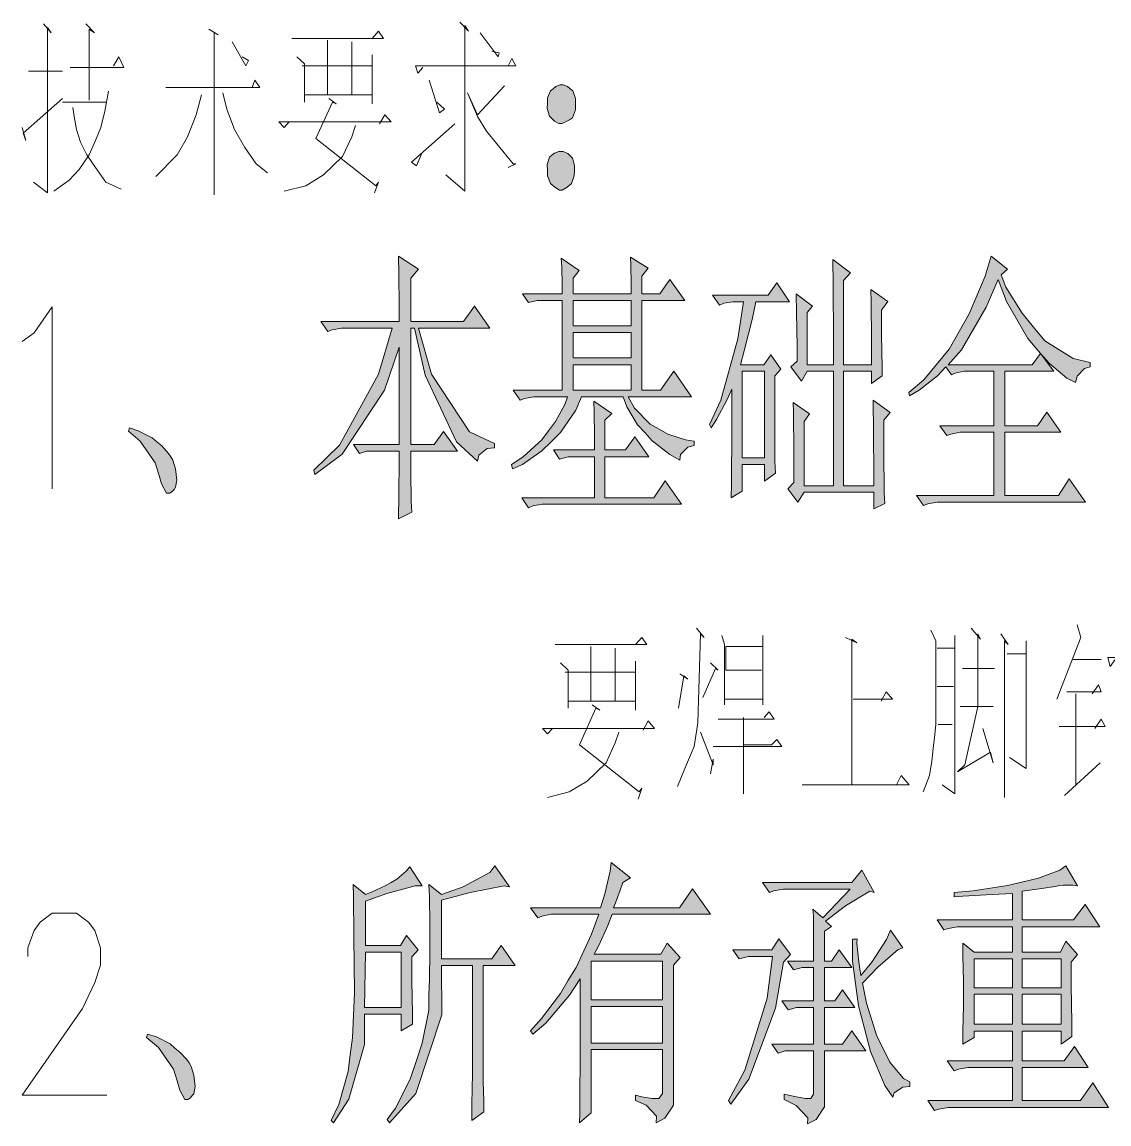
# Model space of a CAD drawing. Header units: millimetres. Extents: x 0 to 414, y 0 to 292.
# Drawn here: x 58.94 to 75.87, y 106.44 to 123.6 of the extents above; entities that cross this region are included whole.
import ezdxf

# ---------------------------------------------------------------- set-up
doc = ezdxf.new("R2010")
doc.units = ezdxf.units.MM

msp = doc.modelspace()

# ---------------------------------------------------------------- hatches: boundary and pattern name
h = msp.add_hatch(color=0)
h.dxf.hatch_style = 2
h.paths.add_polyline_path([(67.479333, 122.558528), (67.518139, 122.526778), (67.560472, 122.406833), (67.560472, 122.318639), (67.560472, 122.226917), (67.514611, 122.106972), (67.465222, 122.075222), (67.415833, 122.047), (67.352333, 122.01525), (67.334694, 122.01525), (67.302944, 122.01525), (67.232389, 122.054056), (67.193583, 122.092861), (67.154778, 122.131667), (67.1195, 122.251611), (67.123028, 122.336278), (67.126556, 122.417417), (67.168889, 122.526778), (67.211222, 122.558528), (67.253556, 122.590278), (67.320583, 122.6185), (67.345278, 122.6185), (67.369972, 122.6185), (67.437, 122.590278)])
h = msp.add_hatch(color=0)
h.dxf.hatch_style = 2
h.paths.add_polyline_path([(67.479333, 121.514306), (67.514611, 121.479028), (67.546361, 121.362611), (67.542833, 121.281472), (67.539306, 121.200333), (67.496972, 121.083917), (67.454639, 121.048639), (67.412306, 121.013361), (67.352333, 120.978083), (67.334694, 120.978083), (67.313528, 120.978083), (67.253556, 121.013361), (67.211222, 121.048639), (67.168889, 121.083917), (67.126556, 121.203861), (67.123028, 121.288528), (67.1195, 121.376722), (67.154778, 121.493139), (67.193583, 121.521361), (67.232389, 121.553111), (67.302944, 121.581333), (67.334694, 121.581333), (67.369972, 121.581333), (67.440528, 121.549583)])
h = msp.add_hatch(color=0)
h.dxf.hatch_style = 2
h.paths.add_polyline_path([(64.995778, 116.914083), (64.995778, 116.603639), (65.002833, 116.130917), (65.009889, 115.965111), (64.80175, 115.862806), (64.808806, 116.240278), (64.815861, 116.769444), (64.815861, 116.914083), (64.307861, 116.914083), (64.1985, 116.882333), (64.10325, 117.019917), (64.815861, 117.019917), (64.815861, 118.536861), (64.586556, 117.863056), (63.926861, 116.87175), (63.5, 116.55425), (63.485889, 116.621278), (63.884528, 117.009333), (64.494833, 118.113528), (64.7065, 118.833194), (63.993889, 118.833194), (63.916278, 118.833194), (63.771639, 118.804972), (63.704611, 118.780278), (63.59525, 118.9355), (64.815861, 118.9355), (64.815861, 119.168333), (64.808806, 119.676333), (64.80175, 119.9515), (65.115722, 119.746889), (64.995778, 119.609306), (64.995778, 118.9355), (65.81775, 118.9355), (65.987083, 119.175389), (66.226972, 118.833194), (65.115722, 118.833194), (65.316806, 118.113528), (65.909472, 117.217472), (66.301056, 117.037556), (66.301056, 116.967), (66.184639, 116.959944), (66.054111, 116.854111), (66.036472, 116.758861), (65.708389, 117.06225), (65.218028, 118.099417), (65.05575, 118.833194), (64.995778, 118.833194), (64.995778, 117.019917), (65.359139, 117.019917), (65.503778, 117.224528), (65.7225, 116.914083)])
h = msp.add_hatch(color=0)
h.paths.add_polyline_path([(68.424778, 119.365889), (68.424778, 119.521111), (68.42125, 119.806861), (68.414194, 119.937389), (68.692889, 119.764528), (68.594111, 119.641056), (68.594111, 119.365889), (68.872806, 119.365889), (69.028028, 119.588139), (69.260861, 119.263583), (68.594111, 119.263583), (68.594111, 117.866583), (68.883389, 117.866583), (69.091528, 118.159389), (69.366694, 117.76075), (68.378917, 117.76075), (68.481222, 117.587889), (68.721111, 117.337417), (68.862222, 117.259806), (68.999806, 117.182194), (69.271444, 117.090472), (69.4055, 117.072833), (69.4055, 117.002278), (69.306722, 116.977583), (69.197361, 116.864694), (69.186778, 116.7765), (69.028028, 116.864694), (68.756389, 117.076361), (68.6435, 117.199833), (68.527083, 117.326833), (68.35775, 117.605528), (68.304833, 117.76075), (67.652194, 117.76075), (67.564, 117.556139), (67.327639, 117.206889), (67.183, 117.06225), (67.038361, 116.921139), (66.734972, 116.709472), (66.57975, 116.638917), (66.565639, 116.709472), (66.745556, 116.829417), (67.034833, 117.094), (67.140667, 117.235111), (67.2465, 117.376222), (67.394667, 117.640806), (67.437, 117.76075), (66.988972, 117.76075), (66.911361, 117.76075), (66.766722, 117.736056), (66.699694, 117.711361), (66.590333, 117.866583), (67.352333, 117.866583), (67.352333, 119.263583), (66.964278, 119.263583), (66.830222, 119.228306), (66.734972, 119.365889), (67.352333, 119.365889), (67.352333, 119.503472), (67.345278, 119.778639), (67.338222, 119.91975), (67.616917, 119.72925), (67.521667, 119.609306), (67.521667, 119.365889)])
h.paths.add_polyline_path([(67.521667, 118.762639), (67.521667, 118.367528), (68.424778, 118.367528), (68.424778, 118.762639)])
h.paths.add_polyline_path([(67.521667, 118.261694), (67.521667, 117.866583), (68.424778, 117.866583), (68.424778, 118.261694)])
h.paths.add_polyline_path([(67.521667, 119.263583), (67.521667, 118.868472), (68.424778, 118.868472), (68.424778, 119.263583)])
h = msp.add_hatch(color=0)
h.dxf.hatch_style = 2
h.paths.add_polyline_path([(72.171278, 118.261694), (72.171278, 118.64975), (72.164222, 119.235361), (72.157167, 119.432917), (72.42175, 119.245944), (72.3265, 119.108361), (72.3265, 118.727361), (72.333556, 118.219361), (72.337083, 118.088833), (72.171278, 117.968889), (72.171278, 118.159389), (71.733833, 118.159389), (71.733833, 116.377861), (72.206556, 116.377861), (72.206556, 116.543667), (72.1995, 117.206889), (72.192444, 117.707833), (72.460556, 117.517333), (72.361778, 117.397389), (72.361778, 116.914083), (72.368833, 116.2685), (72.375889, 116.102694), (72.206556, 116.018028), (72.206556, 116.275556), (71.12, 116.275556), (71.021222, 116.120333), (70.866, 116.328472), (70.96125, 116.430778), (70.96125, 116.896444), (70.954194, 117.517333), (70.950667, 117.672556), (71.204667, 117.499694), (71.12, 117.37975), (71.12, 116.377861), (71.578611, 116.377861), (71.578611, 118.159389), (71.165861, 118.159389), (71.081194, 118.004167), (70.915389, 118.226417), (71.010639, 118.314611), (71.010639, 118.547444), (71.003583, 119.073083), (70.996528, 119.365889), (71.250528, 119.175389), (71.165861, 119.073083), (71.165861, 118.261694), (71.578611, 118.261694), (71.578611, 118.674444), (71.571556, 119.492889), (71.5645, 119.898583), (71.843194, 119.693972), (71.733833, 119.5705), (71.733833, 118.261694)])
h = msp.add_hatch(color=0)
h.paths.add_polyline_path([(74.030417, 119.9515), (74.284417, 119.746889), (74.185639, 119.658694), (74.26325, 119.468194), (74.51725, 119.0625), (74.693639, 118.847306), (74.870028, 118.632111), (75.311, 118.356944), (75.575583, 118.296972), (75.575583, 118.226417), (75.483861, 118.201722), (75.370972, 118.081778), (75.346278, 117.986528), (75.212222, 118.053556), (74.940583, 118.279333), (74.803, 118.434556), (75.007611, 118.159389), (74.245611, 118.159389), (74.245611, 117.312722), (74.753611, 117.312722), (74.89825, 117.520861), (75.116972, 117.210417), (74.245611, 117.210417), (74.245611, 116.226167), (75.081694, 116.226167), (75.2475, 116.483694), (75.5015, 116.123861), (73.268417, 116.123861), (73.190806, 116.123861), (73.046167, 116.095639), (72.979139, 116.070944), (72.869778, 116.226167), (74.076278, 116.226167), (74.076278, 117.210417), (73.631778, 117.210417), (73.550639, 117.210417), (73.406, 117.182194), (73.3425, 117.1575), (73.233139, 117.312722), (74.076278, 117.312722), (74.076278, 118.159389), (73.69175, 118.159389), (73.614139, 118.159389), (73.473028, 118.131167), (73.413056, 118.106472), (73.328389, 118.226417), (73.197861, 118.088833), (72.912111, 117.863056), (72.760417, 117.778389), (72.749833, 117.831306), (72.986194, 118.028861), (73.377778, 118.501583), (73.533, 118.780278), (73.69175, 119.055444), (73.938694, 119.641056)])
h.paths.add_polyline_path([(74.139778, 119.588139), (73.956333, 119.15775), (73.571806, 118.494528), (73.363667, 118.261694), (74.668944, 118.261694), (74.803, 118.434556), (74.601917, 118.667389), (74.270306, 119.245944)])
h = msp.add_hatch(color=0)
h.paths.add_polyline_path([(70.661389, 118.088833), (70.661389, 117.520861), (70.664917, 116.758861), (70.671972, 116.571889), (70.502639, 116.448417), (70.502639, 116.709472), (70.153389, 116.709472), (70.153389, 116.293194), (69.984056, 116.190889), (69.991111, 116.406083), (69.994639, 117.25275), (69.994639, 117.880694), (69.917028, 117.707833), (69.75475, 117.407972), (69.670083, 117.277444), (69.645389, 117.330361), (69.821778, 117.707833), (70.086361, 118.663861), (70.178083, 119.242417), (70.093417, 119.242417), (70.012278, 119.242417), (69.867639, 119.217722), (69.804139, 119.1895), (69.694778, 119.344722), (70.562611, 119.344722), (70.696667, 119.535222), (70.890694, 119.242417), (70.368583, 119.242417), (70.308611, 118.96725), (70.188667, 118.476889), (70.128694, 118.261694), (70.492056, 118.261694), (70.601417, 118.416917), (70.756639, 118.191139)])
h.paths.add_polyline_path([(70.153389, 118.159389), (70.153389, 116.811778), (70.502639, 116.811778), (70.502639, 118.159389)])
h = msp.add_hatch(color=0)
h.dxf.hatch_style = 2
h.paths.add_polyline_path([(67.856806, 116.93525), (67.856806, 117.150444), (67.853278, 117.527917), (67.846222, 117.693722), (68.124917, 117.503222), (68.015556, 117.400917), (68.015556, 116.93525), (68.340111, 116.93525), (68.48475, 117.139861), (68.703472, 116.829417), (68.015556, 116.829417), (68.015556, 116.190889), (68.777556, 116.190889), (68.957472, 116.451944), (69.211472, 116.088583), (67.123028, 116.088583), (67.041889, 116.088583), (66.89725, 116.063889), (66.830222, 116.035667), (66.724389, 116.190889), (67.856806, 116.190889), (67.856806, 116.829417), (67.447583, 116.829417), (67.313528, 116.794139), (67.218278, 116.93525)])
h = msp.add_hatch(color=0)
h.dxf.hatch_style = 2
h.paths.add_polyline_path([(61.072889, 116.55425), (61.016444, 116.734167), (60.783611, 117.072833), (60.600167, 117.228056), (60.614278, 117.277444), (60.751861, 117.235111), (60.967056, 117.12575), (61.041139, 117.06225), (61.11875, 116.99875), (61.224583, 116.882333), (61.259861, 116.829417), (61.291611, 116.7765), (61.333944, 116.638917), (61.344528, 116.55425), (61.351583, 116.466056), (61.333944, 116.353167), (61.30925, 116.321417), (61.281028, 116.289667), (61.242222, 116.261444), (61.228111, 116.261444), (61.192833, 116.261444), (61.115222, 116.406083)])
h = msp.add_hatch(color=0)
h.dxf.hatch_style = 2
h.paths.add_polyline_path([(66.124667, 107.202111), (66.124667, 107.09275), (66.131722, 106.807), (66.13525, 106.634139), (65.94475, 106.496556), (65.948278, 106.754083), (65.955333, 107.230333), (65.955333, 107.445528), (65.955333, 108.909556), (65.472028, 108.909556), (65.479083, 108.144028), (65.073389, 106.919889), (64.664167, 106.461278), (64.628889, 106.514194), (64.759417, 106.687056), (64.985194, 107.138611), (65.080444, 107.417306), (65.172167, 107.699528), (65.274472, 108.214583), (65.278, 108.454472), (65.285056, 108.690833), (65.292111, 109.12475), (65.292111, 109.322306), (65.292111, 109.555139), (65.285056, 109.978472), (65.278, 110.168972), (65.472028, 110.01375), (65.810694, 110.133694), (66.226972, 110.359472), (66.304583, 110.461778), (66.533889, 110.133694), (66.449222, 110.151333), (65.920056, 110.049028), (65.472028, 109.929083), (65.472028, 109.015389), (66.258722, 109.015389), (66.403361, 109.22), (66.618556, 108.909556), (66.124667, 108.909556)])
h = msp.add_hatch(color=0)
h.paths.add_polyline_path([(68.491806, 106.891667), (68.594111, 106.866972), (68.752861, 106.842278), (68.805778, 106.842278), (68.858694, 106.842278), (68.915139, 106.919889), (68.915139, 106.9975), (68.915139, 107.60075), (67.803889, 107.60075), (67.803889, 106.6165), (67.620444, 106.461278), (67.6275, 106.609444), (67.634556, 107.731278), (67.634556, 108.704944), (67.465222, 108.447417), (67.098333, 108.0135), (66.89725, 107.840639), (66.861972, 107.893556), (67.031306, 108.084056), (67.324111, 108.475639), (67.447583, 108.68025), (67.571056, 108.881333), (67.810944, 109.396389), (67.923833, 109.706833), (67.260611, 109.706833), (67.183, 109.706833), (67.034833, 109.678611), (66.971333, 109.653917), (66.861972, 109.809139), (67.948528, 109.809139), (68.015556, 110.024333), (68.100222, 110.377111), (68.117861, 110.514694), (68.417722, 110.274806), (68.297778, 110.20425), (68.255444, 110.084306), (68.184889, 109.88675), (68.153139, 109.809139), (69.179722, 109.809139), (69.384333, 110.101944), (69.663028, 109.706833), (68.128444, 109.706833), (68.061417, 109.533972), (67.923833, 109.223528), (67.853278, 109.085944), (68.890444, 109.085944), (68.985694, 109.258806), (69.190306, 109.033028), (69.084472, 108.913083), (69.084472, 106.874028), (69.084472, 106.736444), (68.950417, 106.531833), (68.816361, 106.461278), (68.823417, 106.563583), (68.661139, 106.736444), (68.491806, 106.807)])
h.paths.add_polyline_path([(67.803889, 108.980111), (67.803889, 108.376861), (68.915139, 108.376861), (68.915139, 108.980111)])
h.paths.add_polyline_path([(67.803889, 108.274556), (67.803889, 107.703056), (68.915139, 107.703056), (68.915139, 108.274556)])
h = msp.add_hatch(color=0)
h.paths.add_polyline_path([(73.589444, 107.685417), (73.592972, 107.890028), (73.600028, 108.288667), (73.600028, 108.479167), (73.600028, 108.666139), (73.592972, 109.054194), (73.589444, 109.255278), (73.769361, 109.117694), (74.362028, 109.117694), (74.362028, 109.512806), (73.589444, 109.512806), (73.508306, 109.512806), (73.363667, 109.488111), (73.296639, 109.463417), (73.190806, 109.618639), (74.362028, 109.618639), (74.362028, 110.031389), (74.048056, 110.01375), (73.592972, 109.989056), (73.455389, 109.978472), (73.455389, 110.049028), (73.751722, 110.073722), (74.287944, 110.154861), (74.531361, 110.211306), (74.77125, 110.26775), (75.102861, 110.39475), (75.194583, 110.461778), (75.3745, 110.151333), (75.303944, 110.161917), (75.15225, 110.161917), (75.074639, 110.151333), (74.989972, 110.133694), (74.711278, 110.091361), (74.51725, 110.066667), (74.51725, 109.618639), (75.314528, 109.618639), (75.494444, 109.858528), (75.72375, 109.512806), (74.51725, 109.512806), (74.51725, 109.117694), (75.109917, 109.117694), (75.194583, 109.287028), (75.3745, 109.082417), (75.27925, 108.962472), (75.27925, 108.599111), (75.286306, 108.020556), (75.289833, 107.805361), (75.1205, 107.685417), (75.1205, 107.890028), (74.51725, 107.890028), (74.51725, 107.424361), (75.169889, 107.424361), (75.328639, 107.650139), (75.543833, 107.322056), (74.51725, 107.322056), (74.51725, 106.807), (75.423889, 106.807), (75.617917, 107.082167), (75.857806, 106.701167), (73.441278, 106.701167), (73.363667, 106.701167), (73.219028, 106.676472), (73.152, 106.651778), (73.046167, 106.807), (74.362028, 106.807), (74.362028, 107.322056), (73.744667, 107.322056), (73.667056, 107.322056), (73.522417, 107.297361), (73.455389, 107.269139), (73.346028, 107.424361), (74.362028, 107.424361), (74.362028, 107.890028), (73.769361, 107.890028), (73.769361, 107.787722)])
h.paths.add_polyline_path([(74.51725, 108.461528), (74.51725, 107.995861), (75.1205, 107.995861), (75.1205, 108.461528)])
h.paths.add_polyline_path([(73.769361, 108.461528), (73.769361, 107.995861), (74.362028, 107.995861), (74.362028, 108.461528)])
h.paths.add_polyline_path([(74.51725, 109.011861), (74.51725, 108.563833), (75.1205, 108.563833), (75.1205, 109.011861)])
h.paths.add_polyline_path([(73.769361, 109.011861), (73.769361, 108.563833), (74.362028, 108.563833), (74.362028, 109.011861)])
h = msp.add_hatch(color=0)
h.paths.add_polyline_path([(64.978139, 110.444139), (65.172167, 110.151333), (65.062806, 110.151333), (64.621833, 110.031389), (64.290222, 109.911444), (64.290222, 109.22), (64.8335, 109.22), (64.92875, 109.375222), (65.108667, 109.152972), (65.013417, 109.047139), (65.013417, 108.676722), (65.020472, 108.151083), (65.024, 107.995861), (64.844083, 107.893556), (64.844083, 108.151083), (64.276111, 108.151083), (64.272583, 107.678361), (64.029167, 106.831694), (63.792806, 106.461278), (63.757528, 106.496556), (63.873944, 106.747028), (64.018583, 107.258556), (64.053861, 107.523139), (64.085611, 107.784194), (64.117361, 108.486222), (64.113833, 108.927194), (64.110306, 109.368167), (64.10325, 109.989056), (64.096194, 110.168972), (64.290222, 110.01375), (64.396056, 110.056083), (64.597139, 110.151333), (64.688861, 110.20425), (64.777056, 110.253639), (64.921694, 110.377111)])
h.paths.add_polyline_path([(64.290222, 109.117694), (64.276111, 108.256917), (64.844083, 108.256917), (64.844083, 109.117694)])
h = msp.add_hatch(color=0)
h.dxf.hatch_style = 2
h.paths.add_polyline_path([(71.268167, 108.980111), (71.268167, 109.279972), (71.264639, 109.685667), (71.257583, 109.787972), (71.412806, 109.650389), (71.836139, 110.098417), (70.869528, 110.098417), (70.791917, 110.098417), (70.647278, 110.073722), (70.58025, 110.049028), (70.470889, 110.20425), (71.860833, 110.20425), (72.019583, 110.39475), (72.210083, 110.049028), (72.143056, 110.066667), (71.765583, 109.840889), (71.451611, 109.601), (71.546861, 109.516333), (71.4375, 109.445778), (71.4375, 108.980111), (71.546861, 108.980111), (71.666806, 109.152972), (71.860833, 108.877806), (71.4375, 108.877806), (71.4375, 108.359222), (71.59625, 108.359222), (71.716194, 108.532083), (71.910222, 108.256917), (71.4375, 108.256917), (71.4375, 107.685417), (71.716194, 107.685417), (71.860833, 107.893556), (72.079556, 107.583111), (71.4375, 107.583111), (71.4375, 106.842278), (71.4375, 106.71175), (71.306972, 106.514194), (71.172917, 106.443639), (71.179972, 106.538889), (70.996528, 106.729389), (70.809556, 106.824639), (70.809556, 106.909306), (70.950667, 106.874028), (71.134111, 106.842278), (71.179972, 106.842278), (71.222306, 106.842278), (71.268167, 106.909306), (71.268167, 106.979861), (71.268167, 107.583111), (70.823667, 107.583111), (70.714306, 107.547833), (70.615528, 107.685417), (71.268167, 107.685417), (71.268167, 108.256917), (71.003583, 108.256917), (70.869528, 108.221639), (70.774278, 108.359222), (71.268167, 108.359222), (71.268167, 108.877806), (71.08825, 108.877806), (70.954194, 108.842528), (70.858944, 108.980111)])
h = msp.add_hatch(color=0)
h.dxf.hatch_style = 2
h.paths.add_polyline_path([(71.871417, 109.322306), (71.9455, 109.322306), (71.938444, 109.255278), (71.970194, 108.969528), (72.005472, 108.754333), (72.174806, 108.962472), (72.404111, 109.31525), (72.464083, 109.459889), (72.658111, 109.184722), (72.584028, 109.160028), (72.270056, 108.884861), (72.030167, 108.634389), (72.090139, 108.323944), (72.252417, 107.812417), (72.354722, 107.607806), (72.457028, 107.406722), (72.665167, 107.152722), (72.767472, 107.099806), (72.767472, 107.02925), (72.658111, 107.015139), (72.524056, 106.926944), (72.499361, 106.859917), (72.375889, 107.039833), (72.153639, 107.572528), (72.061917, 107.928833), (71.966667, 108.281611), (71.871417, 108.980111)])
h = msp.add_hatch(color=0)
h.dxf.hatch_style = 2
h.paths.add_polyline_path([(70.798972, 108.962472), (70.671972, 108.246333), (70.259222, 107.142139), (69.977, 106.754083), (69.941722, 106.807), (70.19925, 107.279722), (70.544972, 108.401556), (70.629639, 109.050667), (70.255694, 109.050667), (70.111056, 109.015389), (70.012278, 109.152972), (70.615528, 109.152972), (70.724889, 109.325833), (70.908333, 109.082417)])
h = msp.add_hatch(color=0)
h.dxf.hatch_style = 2
h.paths.add_polyline_path([(61.355111, 107.117444), (61.302194, 107.297361), (61.065833, 107.6325), (60.882389, 107.787722), (60.8965, 107.840639), (61.034083, 107.798306), (61.249278, 107.688944), (61.323361, 107.625444), (61.400972, 107.561944), (61.510333, 107.445528), (61.542083, 107.392611), (61.577361, 107.339694), (61.619694, 107.202111), (61.62675, 107.117444), (61.637333, 107.02925), (61.619694, 106.912833), (61.591472, 106.884611), (61.56325, 106.852861), (61.524444, 106.824639), (61.513861, 106.824639), (61.475056, 106.824639), (61.397444, 106.969278)])

# ---------------------------------------------------------------- linework, layer by layer
at = {"color": 0, "lineweight": 0}
for points in [[(59.27725, 123.567472), (59.397194, 123.426361), (59.337222, 123.511028), (59.337222, 120.93575), (59.1185, 121.105083)], [(59.933417, 123.567472), (60.071, 123.426361), (59.989861, 123.482806), (59.989861, 122.378611)], [(65.757778, 123.595694), (65.895361, 123.454583), (65.838917, 123.53925), (65.838917, 120.963972), (65.539056, 121.217972)], [(61.852528, 123.482806), (61.993639, 123.398139), (61.933667, 123.426361), (61.933667, 120.907528), (61.933667, 122.576167), (61.178722, 122.576167), (62.646278, 122.576167), (62.568667, 122.689056), (62.526333, 122.576167)], [(63.143694, 123.341694), (64.568917, 123.341694), (64.491306, 123.454583), (64.392528, 123.341694)], [(66.075278, 123.426361), (66.353972, 123.055944), (66.371611, 123.115917), (66.255194, 123.144139)], [(62.212361, 123.28525), (62.427556, 122.914833), (62.469889, 122.9995), (62.371111, 123.055944)], [(63.221306, 123.055944), (63.34125, 122.943056), (63.34125, 122.350389), (63.34125, 122.463278), (64.392528, 122.463278), (64.392528, 122.322167), (64.392528, 123.087694), (64.392528, 122.914833), (63.302444, 122.914833), (63.697556, 122.914833), (63.697556, 123.313472), (63.697556, 122.463278), (64.075028, 122.463278), (64.075028, 123.28525)], [(59.693528, 122.886611), (60.526083, 122.886611), (60.448472, 123.055944), (60.367333, 122.914833)], [(65.18275, 122.886611), (65.105139, 122.801944), (65.066333, 122.914833), (66.629139, 122.914833), (66.569167, 123.027722), (66.512722, 122.914833)], [(59.040889, 122.830167), (59.573583, 122.830167)], [(65.281528, 122.689056), (65.440278, 122.181056), (65.521417, 122.2375), (65.401472, 122.350389)], [(60.289722, 122.519722), (60.22975, 122.209278), (60.169778, 121.955278), (60.088639, 121.754194), (59.989861, 121.528417), (59.831111, 121.302639), (59.675889, 121.133306), (59.436, 120.963972)], [(62.07125, 122.4915), (62.131222, 122.2375), (62.251167, 121.923528), (62.409917, 121.641306), (62.586306, 121.387306), (62.766222, 121.246194)], [(66.45275, 122.604389), (66.036472, 122.152833), (65.877722, 122.4915), (66.036472, 122.124611), (66.174056, 121.895306), (66.332806, 121.69775), (66.590333, 121.387306), (66.629139, 121.387306), (66.512722, 121.330861)], [(58.942111, 121.955278), (59.002083, 121.754194), (58.95975, 121.867083), (59.573583, 122.406833)], [(59.573583, 122.350389), (60.247389, 122.350389)], [(61.736111, 122.463278), (61.654972, 122.152833), (61.517389, 121.810639), (61.358639, 121.528417), (61.0235, 121.18975)], [(63.718722, 122.406833), (63.835139, 122.322167), (63.775167, 122.350389), (63.517639, 121.782417), (64.448972, 121.048639), (64.491306, 121.105083), (64.431333, 120.93575)], [(59.732333, 122.265722), (59.7535, 122.124611), (59.792306, 121.923528), (59.852278, 121.725972), (59.951056, 121.528417), (60.088639, 121.330861), (60.247389, 121.105083), (60.487278, 120.992194)], [(63.101361, 122.039944), (63.02375, 121.955278), (62.942611, 122.039944), (64.688861, 122.039944), (64.590083, 122.152833), (64.508944, 122.011722)], [(64.135, 121.9835), (64.075028, 121.810639), (63.933917, 121.500194), (63.637583, 121.217972), (63.358889, 121.048639), (63.02375, 120.963972)], [(65.165111, 121.556639), (65.083972, 121.359083), (65.006361, 121.415528), (65.680167, 122.011722)], [(58.942111, 118.621528), (59.129083, 118.755583), (59.411306, 119.161278), (59.411306, 116.328472)], [(69.444306, 114.158889), (69.56425, 114.017778), (69.504278, 114.074222), (69.465472, 112.687806), (69.4055, 112.317389), (69.264389, 111.978722), (69.147972, 111.6965)], [(73.092028, 114.130667), (73.169639, 113.961333), (73.169639, 112.659583), (73.152, 112.4585), (73.130833, 112.289167), (73.109667, 112.091611), (73.070861, 111.865833), (72.972083, 111.611833)], [(73.7235, 114.158889), (73.864611, 113.989556), (73.825806, 114.074222), (73.825806, 112.941806), (73.624722, 112.035167), (73.508306, 111.922278), (74.023361, 112.232722), (74.062167, 112.063389), (73.903417, 112.599611)], [(74.182111, 114.074222), (74.298528, 113.904889), (74.242083, 113.961333), (74.242083, 111.527167)], [(75.370972, 114.215333), (75.430944, 114.017778), (75.053472, 113.054694)], [(67.242972, 113.904889), (68.671722, 113.904889), (68.590583, 114.017778), (68.491806, 113.904889)], [(69.839417, 114.046), (69.88175, 113.904889), (69.88175, 112.970028), (69.88175, 113.054694), (70.474417, 113.054694), (70.474417, 112.970028), (70.474417, 114.046), (70.474417, 113.876667), (69.899389, 113.876667), (69.899389, 113.50625), (70.456778, 113.50625)], [(71.762056, 114.017778), (71.941972, 113.933111), (71.860833, 113.989556), (71.860833, 111.724722), (71.08825, 111.724722), (72.753361, 111.724722), (72.633417, 111.865833), (72.555806, 111.724722)], [(73.190806, 113.848444), (73.465972, 113.848444), (73.465972, 114.046), (73.465972, 111.583611), (73.268417, 111.724722)], [(74.280889, 113.763778), (74.577222, 113.763778), (74.577222, 113.961333), (74.577222, 111.978722), (74.319694, 112.148056)], [(67.324111, 113.619139), (67.444056, 113.50625), (67.444056, 112.913583), (67.444056, 113.026472), (68.491806, 113.026472), (68.491806, 112.885361), (68.491806, 113.647361), (68.491806, 113.478028), (67.401722, 113.478028), (67.800361, 113.478028), (67.800361, 113.876667), (67.800361, 113.026472), (68.177833, 113.026472), (68.177833, 113.848444)], [(75.963639, 113.675583), (75.886028, 113.562694), (75.847222, 113.703806), (76.736222, 113.703806), (76.637444, 113.820222), (76.559833, 113.675583)], [(69.663028, 113.619139), (69.782972, 113.50625), (69.740639, 113.534472), (69.543083, 113.082917)], [(75.311, 113.675583), (75.744917, 113.675583)], [(69.186778, 113.449806), (69.306722, 113.365139), (69.24675, 113.421583), (69.165611, 112.913583)], [(73.585917, 113.534472), (74.083333, 113.534472)], [(73.190806, 113.25225), (73.448333, 113.25225)], [(75.212222, 113.167583), (75.744917, 113.167583), (75.706111, 113.280472), (75.607333, 113.139361)], [(71.882, 113.054694), (72.495833, 113.054694), (72.397056, 113.167583), (72.319444, 113.026472)], [(75.349806, 113.139361), (75.349806, 111.724722)], [(67.818, 112.970028), (67.937944, 112.885361), (67.877972, 112.913583), (67.620444, 112.345611), (68.551778, 111.611833), (68.590583, 111.668278), (68.534139, 111.498944)], [(73.547111, 112.941806), (74.062167, 112.941806)], [(67.204167, 112.599611), (67.126556, 112.514944), (67.045417, 112.599611), (68.791667, 112.599611), (68.692889, 112.716028), (68.61175, 112.571389)], [(69.701833, 112.317389), (70.77075, 112.317389), (70.693139, 112.430278), (70.612, 112.345611), (70.178083, 112.345611), (70.178083, 112.772472), (70.178083, 111.583611)], [(69.782972, 112.74425), (70.654333, 112.74425), (70.573194, 112.857139), (70.495583, 112.772472)], [(75.092278, 112.631361), (75.804889, 112.631361), (75.744917, 112.74425), (75.646139, 112.599611)], [(68.234278, 112.543167), (68.177833, 112.373833), (68.036722, 112.063389), (67.740389, 111.781167), (67.461694, 111.611833), (67.126556, 111.527167)], [(69.504278, 112.543167), (69.701833, 112.035167), (69.701833, 112.119833), (69.663028, 111.894056)], [(73.208444, 112.659583), (73.427167, 112.659583)], [(75.173417, 111.555389), (75.727278, 112.063389)], [(59.033833, 109.050667), (59.033833, 109.184722), (59.129083, 109.452833), (59.224333, 109.586889), (59.411306, 109.724472), (59.788778, 109.724472), (59.979278, 109.586889), (60.074528, 109.452833), (60.16625, 109.184722), (60.16625, 108.913083), (60.074528, 108.644972), (59.884028, 108.239278), (58.942111, 106.891667), (60.2615, 106.891667)]]:
    msp.add_lwpolyline(points, dxfattribs=at)
for points in [[(67.479333, 122.558528), (67.518139, 122.526778), (67.560472, 122.406833), (67.560472, 122.318639), (67.560472, 122.226917), (67.514611, 122.106972), (67.465222, 122.075222), (67.415833, 122.047), (67.352333, 122.01525), (67.334694, 122.01525), (67.302944, 122.01525), (67.232389, 122.054056), (67.193583, 122.092861), (67.154778, 122.131667), (67.1195, 122.251611), (67.123028, 122.336278), (67.126556, 122.417417), (67.168889, 122.526778), (67.211222, 122.558528), (67.253556, 122.590278), (67.320583, 122.6185), (67.345278, 122.6185), (67.369972, 122.6185), (67.437, 122.590278)], [(67.479333, 121.514306), (67.514611, 121.479028), (67.546361, 121.362611), (67.542833, 121.281472), (67.539306, 121.200333), (67.496972, 121.083917), (67.454639, 121.048639), (67.412306, 121.013361), (67.352333, 120.978083), (67.334694, 120.978083), (67.313528, 120.978083), (67.253556, 121.013361), (67.211222, 121.048639), (67.168889, 121.083917), (67.126556, 121.203861), (67.123028, 121.288528), (67.1195, 121.376722), (67.154778, 121.493139), (67.193583, 121.521361), (67.232389, 121.553111), (67.302944, 121.581333), (67.334694, 121.581333), (67.369972, 121.581333), (67.440528, 121.549583)], [(64.995778, 116.914083), (64.995778, 116.603639), (65.002833, 116.130917), (65.009889, 115.965111), (64.80175, 115.862806), (64.808806, 116.240278), (64.815861, 116.769444), (64.815861, 116.914083), (64.307861, 116.914083), (64.1985, 116.882333), (64.10325, 117.019917), (64.815861, 117.019917), (64.815861, 118.536861), (64.586556, 117.863056), (63.926861, 116.87175), (63.5, 116.55425), (63.485889, 116.621278), (63.884528, 117.009333), (64.494833, 118.113528), (64.7065, 118.833194), (63.993889, 118.833194), (63.916278, 118.833194), (63.771639, 118.804972), (63.704611, 118.780278), (63.59525, 118.9355), (64.815861, 118.9355), (64.815861, 119.168333), (64.808806, 119.676333), (64.80175, 119.9515), (65.115722, 119.746889), (64.995778, 119.609306), (64.995778, 118.9355), (65.81775, 118.9355), (65.987083, 119.175389), (66.226972, 118.833194), (65.115722, 118.833194), (65.316806, 118.113528), (65.909472, 117.217472), (66.301056, 117.037556), (66.301056, 116.967), (66.184639, 116.959944), (66.054111, 116.854111), (66.036472, 116.758861), (65.708389, 117.06225), (65.218028, 118.099417), (65.05575, 118.833194), (64.995778, 118.833194), (64.995778, 117.019917), (65.359139, 117.019917), (65.503778, 117.224528), (65.7225, 116.914083)], [(68.424778, 119.365889), (68.424778, 119.521111), (68.42125, 119.806861), (68.414194, 119.937389), (68.692889, 119.764528), (68.594111, 119.641056), (68.594111, 119.365889), (68.872806, 119.365889), (69.028028, 119.588139), (69.260861, 119.263583), (68.594111, 119.263583), (68.594111, 117.866583), (68.883389, 117.866583), (69.091528, 118.159389), (69.366694, 117.76075), (68.378917, 117.76075), (68.481222, 117.587889), (68.721111, 117.337417), (68.862222, 117.259806), (68.999806, 117.182194), (69.271444, 117.090472), (69.4055, 117.072833), (69.4055, 117.002278), (69.306722, 116.977583), (69.197361, 116.864694), (69.186778, 116.7765), (69.028028, 116.864694), (68.756389, 117.076361), (68.6435, 117.199833), (68.527083, 117.326833), (68.35775, 117.605528), (68.304833, 117.76075), (67.652194, 117.76075), (67.564, 117.556139), (67.327639, 117.206889), (67.183, 117.06225), (67.038361, 116.921139), (66.734972, 116.709472), (66.57975, 116.638917), (66.565639, 116.709472), (66.745556, 116.829417), (67.034833, 117.094), (67.140667, 117.235111), (67.2465, 117.376222), (67.394667, 117.640806), (67.437, 117.76075), (66.988972, 117.76075), (66.911361, 117.76075), (66.766722, 117.736056), (66.699694, 117.711361), (66.590333, 117.866583), (67.352333, 117.866583), (67.352333, 119.263583), (66.964278, 119.263583), (66.830222, 119.228306), (66.734972, 119.365889), (67.352333, 119.365889), (67.352333, 119.503472), (67.345278, 119.778639), (67.338222, 119.91975), (67.616917, 119.72925), (67.521667, 119.609306), (67.521667, 119.365889)], [(72.171278, 118.261694), (72.171278, 118.64975), (72.164222, 119.235361), (72.157167, 119.432917), (72.42175, 119.245944), (72.3265, 119.108361), (72.3265, 118.727361), (72.333556, 118.219361), (72.337083, 118.088833), (72.171278, 117.968889), (72.171278, 118.159389), (71.733833, 118.159389), (71.733833, 116.377861), (72.206556, 116.377861), (72.206556, 116.543667), (72.1995, 117.206889), (72.192444, 117.707833), (72.460556, 117.517333), (72.361778, 117.397389), (72.361778, 116.914083), (72.368833, 116.2685), (72.375889, 116.102694), (72.206556, 116.018028), (72.206556, 116.275556), (71.12, 116.275556), (71.021222, 116.120333), (70.866, 116.328472), (70.96125, 116.430778), (70.96125, 116.896444), (70.954194, 117.517333), (70.950667, 117.672556), (71.204667, 117.499694), (71.12, 117.37975), (71.12, 116.377861), (71.578611, 116.377861), (71.578611, 118.159389), (71.165861, 118.159389), (71.081194, 118.004167), (70.915389, 118.226417), (71.010639, 118.314611), (71.010639, 118.547444), (71.003583, 119.073083), (70.996528, 119.365889), (71.250528, 119.175389), (71.165861, 119.073083), (71.165861, 118.261694), (71.578611, 118.261694), (71.578611, 118.674444), (71.571556, 119.492889), (71.5645, 119.898583), (71.843194, 119.693972), (71.733833, 119.5705), (71.733833, 118.261694)], [(74.030417, 119.9515), (74.284417, 119.746889), (74.185639, 119.658694), (74.26325, 119.468194), (74.51725, 119.0625), (74.693639, 118.847306), (74.870028, 118.632111), (75.311, 118.356944), (75.575583, 118.296972), (75.575583, 118.226417), (75.483861, 118.201722), (75.370972, 118.081778), (75.346278, 117.986528), (75.212222, 118.053556), (74.940583, 118.279333), (74.803, 118.434556), (75.007611, 118.159389), (74.245611, 118.159389), (74.245611, 117.312722), (74.753611, 117.312722), (74.89825, 117.520861), (75.116972, 117.210417), (74.245611, 117.210417), (74.245611, 116.226167), (75.081694, 116.226167), (75.2475, 116.483694), (75.5015, 116.123861), (73.268417, 116.123861), (73.190806, 116.123861), (73.046167, 116.095639), (72.979139, 116.070944), (72.869778, 116.226167), (74.076278, 116.226167), (74.076278, 117.210417), (73.631778, 117.210417), (73.550639, 117.210417), (73.406, 117.182194), (73.3425, 117.1575), (73.233139, 117.312722), (74.076278, 117.312722), (74.076278, 118.159389), (73.69175, 118.159389), (73.614139, 118.159389), (73.473028, 118.131167), (73.413056, 118.106472), (73.328389, 118.226417), (73.197861, 118.088833), (72.912111, 117.863056), (72.760417, 117.778389), (72.749833, 117.831306), (72.986194, 118.028861), (73.377778, 118.501583), (73.533, 118.780278), (73.69175, 119.055444), (73.938694, 119.641056)], [(74.139778, 119.588139), (73.956333, 119.15775), (73.571806, 118.494528), (73.363667, 118.261694), (74.668944, 118.261694), (74.803, 118.434556), (74.601917, 118.667389), (74.270306, 119.245944)], [(70.661389, 118.088833), (70.661389, 117.520861), (70.664917, 116.758861), (70.671972, 116.571889), (70.502639, 116.448417), (70.502639, 116.709472), (70.153389, 116.709472), (70.153389, 116.293194), (69.984056, 116.190889), (69.991111, 116.406083), (69.994639, 117.25275), (69.994639, 117.880694), (69.917028, 117.707833), (69.75475, 117.407972), (69.670083, 117.277444), (69.645389, 117.330361), (69.821778, 117.707833), (70.086361, 118.663861), (70.178083, 119.242417), (70.093417, 119.242417), (70.012278, 119.242417), (69.867639, 119.217722), (69.804139, 119.1895), (69.694778, 119.344722), (70.562611, 119.344722), (70.696667, 119.535222), (70.890694, 119.242417), (70.368583, 119.242417), (70.308611, 118.96725), (70.188667, 118.476889), (70.128694, 118.261694), (70.492056, 118.261694), (70.601417, 118.416917), (70.756639, 118.191139)], [(67.521667, 119.263583), (67.521667, 118.868472), (68.424778, 118.868472), (68.424778, 119.263583)], [(67.521667, 118.762639), (67.521667, 118.367528), (68.424778, 118.367528), (68.424778, 118.762639)], [(67.521667, 118.261694), (67.521667, 117.866583), (68.424778, 117.866583), (68.424778, 118.261694)], [(70.153389, 118.159389), (70.153389, 116.811778), (70.502639, 116.811778), (70.502639, 118.159389)], [(67.856806, 116.93525), (67.856806, 117.150444), (67.853278, 117.527917), (67.846222, 117.693722), (68.124917, 117.503222), (68.015556, 117.400917), (68.015556, 116.93525), (68.340111, 116.93525), (68.48475, 117.139861), (68.703472, 116.829417), (68.015556, 116.829417), (68.015556, 116.190889), (68.777556, 116.190889), (68.957472, 116.451944), (69.211472, 116.088583), (67.123028, 116.088583), (67.041889, 116.088583), (66.89725, 116.063889), (66.830222, 116.035667), (66.724389, 116.190889), (67.856806, 116.190889), (67.856806, 116.829417), (67.447583, 116.829417), (67.313528, 116.794139), (67.218278, 116.93525)], [(61.072889, 116.55425), (61.016444, 116.734167), (60.783611, 117.072833), (60.600167, 117.228056), (60.614278, 117.277444), (60.751861, 117.235111), (60.967056, 117.12575), (61.041139, 117.06225), (61.11875, 116.99875), (61.224583, 116.882333), (61.259861, 116.829417), (61.291611, 116.7765), (61.333944, 116.638917), (61.344528, 116.55425), (61.351583, 116.466056), (61.333944, 116.353167), (61.30925, 116.321417), (61.281028, 116.289667), (61.242222, 116.261444), (61.228111, 116.261444), (61.192833, 116.261444), (61.115222, 116.406083)], [(66.124667, 107.202111), (66.124667, 107.09275), (66.131722, 106.807), (66.13525, 106.634139), (65.94475, 106.496556), (65.948278, 106.754083), (65.955333, 107.230333), (65.955333, 107.445528), (65.955333, 108.909556), (65.472028, 108.909556), (65.479083, 108.144028), (65.073389, 106.919889), (64.664167, 106.461278), (64.628889, 106.514194), (64.759417, 106.687056), (64.985194, 107.138611), (65.080444, 107.417306), (65.172167, 107.699528), (65.274472, 108.214583), (65.278, 108.454472), (65.285056, 108.690833), (65.292111, 109.12475), (65.292111, 109.322306), (65.292111, 109.555139), (65.285056, 109.978472), (65.278, 110.168972), (65.472028, 110.01375), (65.810694, 110.133694), (66.226972, 110.359472), (66.304583, 110.461778), (66.533889, 110.133694), (66.449222, 110.151333), (65.920056, 110.049028), (65.472028, 109.929083), (65.472028, 109.015389), (66.258722, 109.015389), (66.403361, 109.22), (66.618556, 108.909556), (66.124667, 108.909556)], [(68.491806, 106.891667), (68.594111, 106.866972), (68.752861, 106.842278), (68.805778, 106.842278), (68.858694, 106.842278), (68.915139, 106.919889), (68.915139, 106.9975), (68.915139, 107.60075), (67.803889, 107.60075), (67.803889, 106.6165), (67.620444, 106.461278), (67.6275, 106.609444), (67.634556, 107.731278), (67.634556, 108.704944), (67.465222, 108.447417), (67.098333, 108.0135), (66.89725, 107.840639), (66.861972, 107.893556), (67.031306, 108.084056), (67.324111, 108.475639), (67.447583, 108.68025), (67.571056, 108.881333), (67.810944, 109.396389), (67.923833, 109.706833), (67.260611, 109.706833), (67.183, 109.706833), (67.034833, 109.678611), (66.971333, 109.653917), (66.861972, 109.809139), (67.948528, 109.809139), (68.015556, 110.024333), (68.100222, 110.377111), (68.117861, 110.514694), (68.417722, 110.274806), (68.297778, 110.20425), (68.255444, 110.084306), (68.184889, 109.88675), (68.153139, 109.809139), (69.179722, 109.809139), (69.384333, 110.101944), (69.663028, 109.706833), (68.128444, 109.706833), (68.061417, 109.533972), (67.923833, 109.223528), (67.853278, 109.085944), (68.890444, 109.085944), (68.985694, 109.258806), (69.190306, 109.033028), (69.084472, 108.913083), (69.084472, 106.874028), (69.084472, 106.736444), (68.950417, 106.531833), (68.816361, 106.461278), (68.823417, 106.563583), (68.661139, 106.736444), (68.491806, 106.807)], [(73.589444, 107.685417), (73.592972, 107.890028), (73.600028, 108.288667), (73.600028, 108.479167), (73.600028, 108.666139), (73.592972, 109.054194), (73.589444, 109.255278), (73.769361, 109.117694), (74.362028, 109.117694), (74.362028, 109.512806), (73.589444, 109.512806), (73.508306, 109.512806), (73.363667, 109.488111), (73.296639, 109.463417), (73.190806, 109.618639), (74.362028, 109.618639), (74.362028, 110.031389), (74.048056, 110.01375), (73.592972, 109.989056), (73.455389, 109.978472), (73.455389, 110.049028), (73.751722, 110.073722), (74.287944, 110.154861), (74.531361, 110.211306), (74.77125, 110.26775), (75.102861, 110.39475), (75.194583, 110.461778), (75.3745, 110.151333), (75.303944, 110.161917), (75.15225, 110.161917), (75.074639, 110.151333), (74.989972, 110.133694), (74.711278, 110.091361), (74.51725, 110.066667), (74.51725, 109.618639), (75.314528, 109.618639), (75.494444, 109.858528), (75.72375, 109.512806), (74.51725, 109.512806), (74.51725, 109.117694), (75.109917, 109.117694), (75.194583, 109.287028), (75.3745, 109.082417), (75.27925, 108.962472), (75.27925, 108.599111), (75.286306, 108.020556), (75.289833, 107.805361), (75.1205, 107.685417), (75.1205, 107.890028), (74.51725, 107.890028), (74.51725, 107.424361), (75.169889, 107.424361), (75.328639, 107.650139), (75.543833, 107.322056), (74.51725, 107.322056), (74.51725, 106.807), (75.423889, 106.807), (75.617917, 107.082167), (75.857806, 106.701167), (73.441278, 106.701167), (73.363667, 106.701167), (73.219028, 106.676472), (73.152, 106.651778), (73.046167, 106.807), (74.362028, 106.807), (74.362028, 107.322056), (73.744667, 107.322056), (73.667056, 107.322056), (73.522417, 107.297361), (73.455389, 107.269139), (73.346028, 107.424361), (74.362028, 107.424361), (74.362028, 107.890028), (73.769361, 107.890028), (73.769361, 107.787722)], [(64.978139, 110.444139), (65.172167, 110.151333), (65.062806, 110.151333), (64.621833, 110.031389), (64.290222, 109.911444), (64.290222, 109.22), (64.8335, 109.22), (64.92875, 109.375222), (65.108667, 109.152972), (65.013417, 109.047139), (65.013417, 108.676722), (65.020472, 108.151083), (65.024, 107.995861), (64.844083, 107.893556), (64.844083, 108.151083), (64.276111, 108.151083), (64.272583, 107.678361), (64.029167, 106.831694), (63.792806, 106.461278), (63.757528, 106.496556), (63.873944, 106.747028), (64.018583, 107.258556), (64.053861, 107.523139), (64.085611, 107.784194), (64.117361, 108.486222), (64.113833, 108.927194), (64.110306, 109.368167), (64.10325, 109.989056), (64.096194, 110.168972), (64.290222, 110.01375), (64.396056, 110.056083), (64.597139, 110.151333), (64.688861, 110.20425), (64.777056, 110.253639), (64.921694, 110.377111)], [(71.268167, 108.980111), (71.268167, 109.279972), (71.264639, 109.685667), (71.257583, 109.787972), (71.412806, 109.650389), (71.836139, 110.098417), (70.869528, 110.098417), (70.791917, 110.098417), (70.647278, 110.073722), (70.58025, 110.049028), (70.470889, 110.20425), (71.860833, 110.20425), (72.019583, 110.39475), (72.210083, 110.049028), (72.143056, 110.066667), (71.765583, 109.840889), (71.451611, 109.601), (71.546861, 109.516333), (71.4375, 109.445778), (71.4375, 108.980111), (71.546861, 108.980111), (71.666806, 109.152972), (71.860833, 108.877806), (71.4375, 108.877806), (71.4375, 108.359222), (71.59625, 108.359222), (71.716194, 108.532083), (71.910222, 108.256917), (71.4375, 108.256917), (71.4375, 107.685417), (71.716194, 107.685417), (71.860833, 107.893556), (72.079556, 107.583111), (71.4375, 107.583111), (71.4375, 106.842278), (71.4375, 106.71175), (71.306972, 106.514194), (71.172917, 106.443639), (71.179972, 106.538889), (70.996528, 106.729389), (70.809556, 106.824639), (70.809556, 106.909306), (70.950667, 106.874028), (71.134111, 106.842278), (71.179972, 106.842278), (71.222306, 106.842278), (71.268167, 106.909306), (71.268167, 106.979861), (71.268167, 107.583111), (70.823667, 107.583111), (70.714306, 107.547833), (70.615528, 107.685417), (71.268167, 107.685417), (71.268167, 108.256917), (71.003583, 108.256917), (70.869528, 108.221639), (70.774278, 108.359222), (71.268167, 108.359222), (71.268167, 108.877806), (71.08825, 108.877806), (70.954194, 108.842528), (70.858944, 108.980111)], [(71.871417, 109.322306), (71.9455, 109.322306), (71.938444, 109.255278), (71.970194, 108.969528), (72.005472, 108.754333), (72.174806, 108.962472), (72.404111, 109.31525), (72.464083, 109.459889), (72.658111, 109.184722), (72.584028, 109.160028), (72.270056, 108.884861), (72.030167, 108.634389), (72.090139, 108.323944), (72.252417, 107.812417), (72.354722, 107.607806), (72.457028, 107.406722), (72.665167, 107.152722), (72.767472, 107.099806), (72.767472, 107.02925), (72.658111, 107.015139), (72.524056, 106.926944), (72.499361, 106.859917), (72.375889, 107.039833), (72.153639, 107.572528), (72.061917, 107.928833), (71.966667, 108.281611), (71.871417, 108.980111)], [(70.798972, 108.962472), (70.671972, 108.246333), (70.259222, 107.142139), (69.977, 106.754083), (69.941722, 106.807), (70.19925, 107.279722), (70.544972, 108.401556), (70.629639, 109.050667), (70.255694, 109.050667), (70.111056, 109.015389), (70.012278, 109.152972), (70.615528, 109.152972), (70.724889, 109.325833), (70.908333, 109.082417)], [(64.290222, 109.117694), (64.276111, 108.256917), (64.844083, 108.256917), (64.844083, 109.117694)], [(67.803889, 108.980111), (67.803889, 108.376861), (68.915139, 108.376861), (68.915139, 108.980111)], [(73.769361, 109.011861), (73.769361, 108.563833), (74.362028, 108.563833), (74.362028, 109.011861)], [(74.51725, 109.011861), (74.51725, 108.563833), (75.1205, 108.563833), (75.1205, 109.011861)], [(73.769361, 108.461528), (73.769361, 107.995861), (74.362028, 107.995861), (74.362028, 108.461528)], [(74.51725, 108.461528), (74.51725, 107.995861), (75.1205, 107.995861), (75.1205, 108.461528)], [(67.803889, 108.274556), (67.803889, 107.703056), (68.915139, 107.703056), (68.915139, 108.274556)], [(61.355111, 107.117444), (61.302194, 107.297361), (61.065833, 107.6325), (60.882389, 107.787722), (60.8965, 107.840639), (61.034083, 107.798306), (61.249278, 107.688944), (61.323361, 107.625444), (61.400972, 107.561944), (61.510333, 107.445528), (61.542083, 107.392611), (61.577361, 107.339694), (61.619694, 107.202111), (61.62675, 107.117444), (61.637333, 107.02925), (61.619694, 106.912833), (61.591472, 106.884611), (61.56325, 106.852861), (61.524444, 106.824639), (61.513861, 106.824639), (61.475056, 106.824639), (61.397444, 106.969278)]]:
    msp.add_lwpolyline(points, close=True, dxfattribs=at)

doc.saveas('drawing.dxf')
